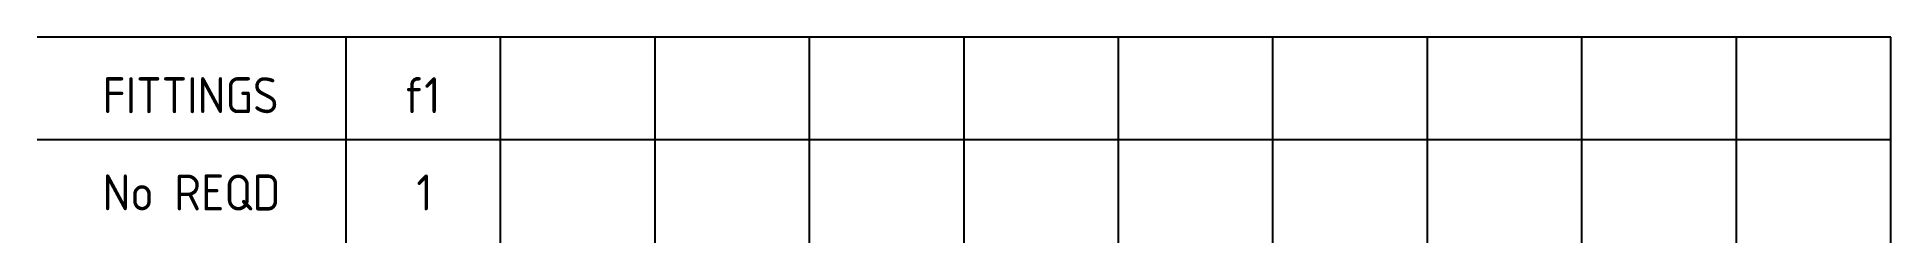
# Model space of a CAD drawing. Extents: x 28 to 208, y 70 to 90.
import ezdxf
from ezdxf.enums import TextEntityAlignment as Align

# ---------------------------------------------------------------- set-up
doc = ezdxf.new("R2010")
doc.units = 0
doc.header["$LTSCALE"] = 100
doc.header["$MEASUREMENT"] = 0
doc.layers.add('3C', color=2, linetype='CONTINUOUS')
doc.layers.add('3T', color=2, linetype='CONTINUOUS')
doc.styles.get("Standard").update_dxf_attribs({"font": 'isocp.shx'})

msp = doc.modelspace()

# ---------------------------------------------------------------- linework, layer by layer
at = {"layer": '3C'}
for p, q in [((208, 90), (28, 90)), ((58, 70), (58, 90)), ((73, 70), (73, 90)), ((88, 70), (88, 90)), ((103, 70), (103, 90)), ((118, 70), (118, 90)), ((133, 70), (133, 90)), ((148, 70), (148, 90)), ((163, 70), (163, 90)), ((178, 70), (178, 90)), ((193, 70), (193, 90)), ((208, 70), (208, 90)), ((208, 80), (28, 80))]:
    msp.add_line(p, q, dxfattribs=at)

# ---------------------------------------------------------------- texts
at = {"layer": '3T'}
for s, p in [('FITTINGS', (34.35, 82.6)), ('No REQD', (34.35, 73.15))]:
    msp.add_text(s, height=3.5, dxfattribs=at).set_placement(p)
for s, p in [('f1', (65.37, 82.6)), ('1', (65.61, 73.15))]:
    msp.add_text(s, height=3.5, dxfattribs=at).set_placement(p, align=Align.CENTER)

doc.saveas('drawing.dxf')
